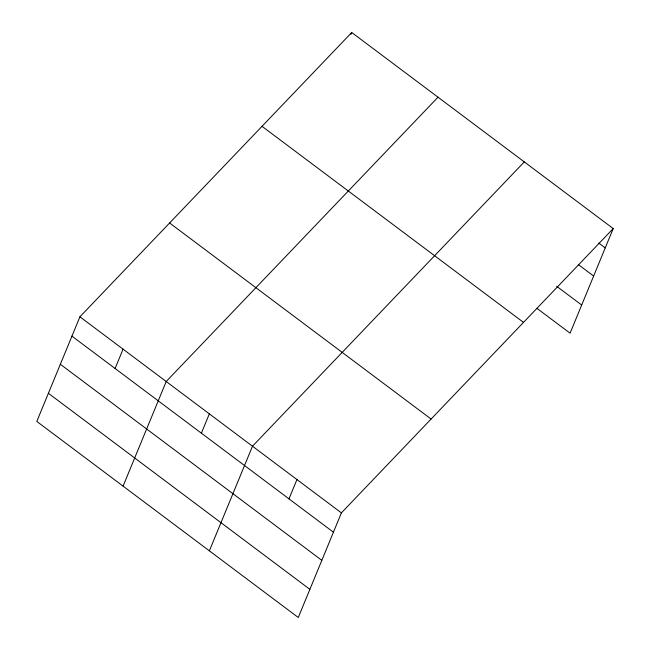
<?xml version="1.0" encoding="UTF-8"?>
<svg xmlns="http://www.w3.org/2000/svg" width="650" height="650" viewBox="0 0 650 650"><rect width="100%" height="100%" fill="white"/><g stroke="black" fill="none" stroke-linecap="round" stroke-linejoin="round"><path stroke-width="0.97" d="M79.918 316.81L36.79 421.436L298.277 617.5L341.396 512.874L613.21 228.564L351.723 32.5L79.918 316.81L341.396 512.874M115.099 368.485L123.061 349.156M123.077 486.135L166.205 381.509L438.011 97.199M350.967 34.344L351.723 32.5M201.386 433.184L209.349 413.863M209.373 550.834L252.493 446.209L524.306 161.899M288.982 498.867L296.944 479.538M613.21 228.564L570.082 333.19L536.949 308.344M598.78 243.043L605.239 247.894M578.281 264.526L593.637 276.039M556.628 286.26L581.685 305.045M262.031 126.319L523.51 322.384M169.609 222.982L431.096 419.047M71.947 336.131L333.434 532.196M60.344 364.284L321.831 560.349M48.392 393.283L309.879 589.347"/></g></svg>
